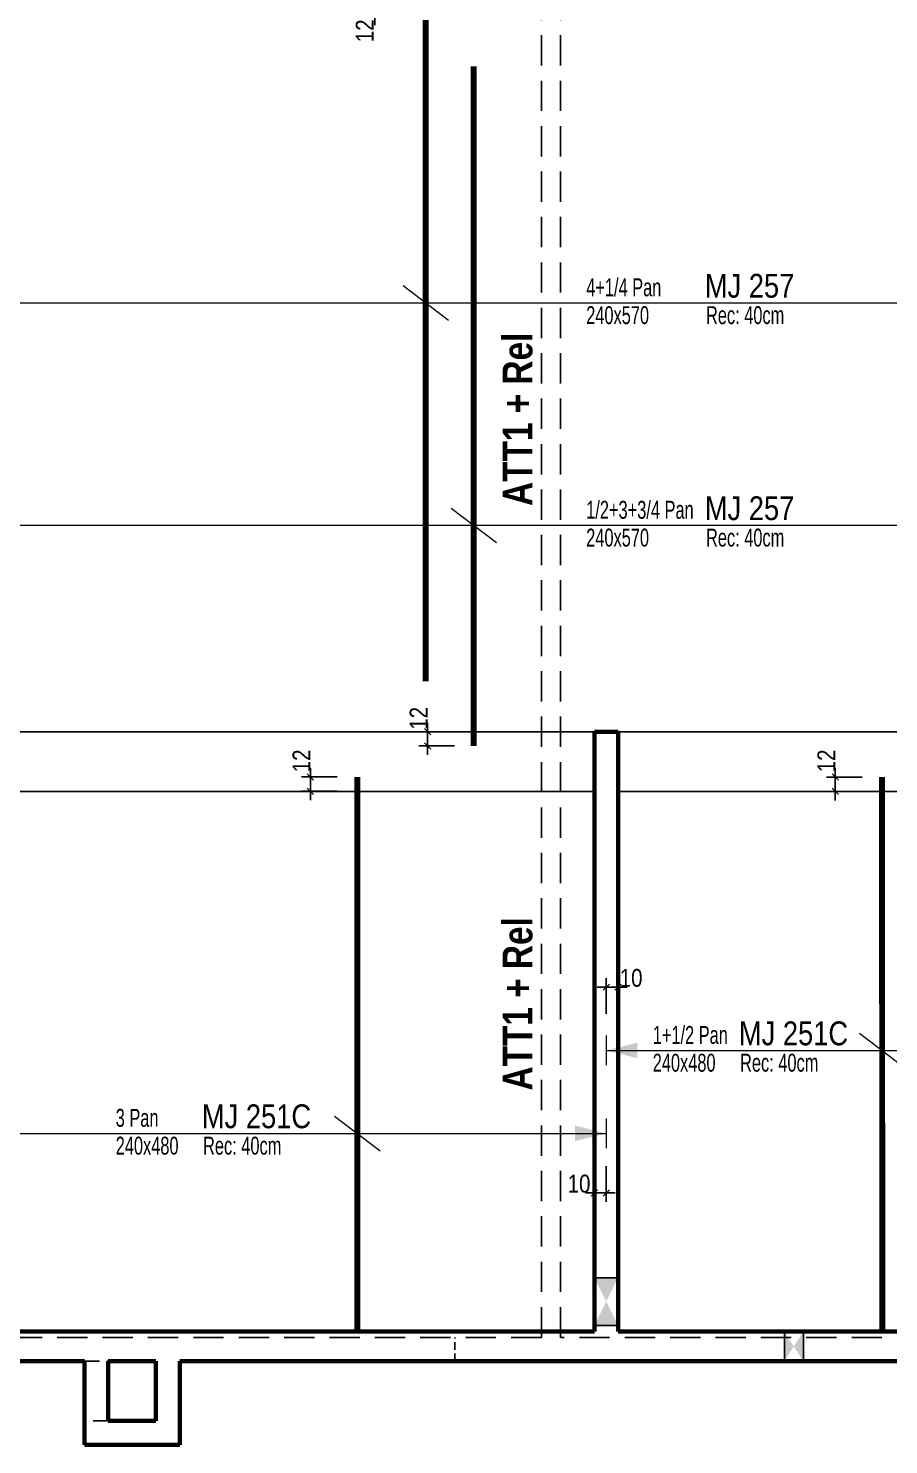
# Model space of a CAD drawing. Header units: millimetres. Extents: x 12045 to 47376, y -21493 to -16931.
# Drawn here: x 16014 to 16737, y -20335 to -19147 of the extents above; entities that cross this region are included whole.
import ezdxf
from ezdxf.enums import TextEntityAlignment as Align

# ---------------------------------------------------------------- set-up
doc = ezdxf.new("R2010")
doc.units = ezdxf.units.MM
doc.linetypes.add('CACHEX2', pattern=[19.05, 12.7, -6.35])
for name, color, linetype in [('01_ARMA_INF', 50, 'Continuous'), ('01_cote_gen', 4, 'Continuous'), ('01_linteaux', 2, 'Continuous'), ('01_murs_sup', 2, 'CACHEX2'), ('01_resv', 32, 'Continuous'), ('01_texte', 230, 'Continuous'), ('AA_COTES', 2, 'Continuous')]:
    doc.layers.add(name, color=color, linetype=linetype)
doc.layers.add('01_murs_coup', color=5, linetype='Continuous', lineweight=60)
doc.styles.add('PATIO', font='ARIALN.TTF')
doc.styles.add('STYLE2', font='ARIALN.TTF')
doc.styles.add('Titre', font='ariblk.ttf')
doc.dimstyles.new('JB50', dxfattribs={"dimscale": 0.1, "dimtxt": 150, "dimasz": 15, "dimexe": 0.1, "dimexo": 0.1, "dimgap": 0.09, "dimtad": 1, "dimdec": 1, "dimdsep": 46, "dimtxsty": 'STYLE2', "dimblk1": 'BOND_G', "dimblk2": 'BOND_D', "dimsah": 1, "dimcen": 1.5, "dimdle": 0.01, "dimse1": 1, "dimse2": 1, "dimclrd": 4, "dimclre": 2, "dimclrt": 6, "dimazin": 2, "dimtfac": 2.333333, "dimtdec": 1, "dimtix": 1, "dimtmove": 2, "dimatfit": 3, "dimldrblk": 'BOND_G', "dimfxl": 1, "dimtolj": 1, "dimtzin": 0, "dimarcsym": 0})

# ---------------------------------------------------------------- blocks, each defined once
blk = doc.blocks.new('BOND_G')
at = {"layer": 'AA_COTES', "color": 0}
for p, q in [((0, -5), (0, 15)), ((5, 0), (-5, 0)), ((1.77, 1.77), (-1.77, -1.77))]:
    blk.add_line(p, q, dxfattribs=at)
blk = doc.blocks.new('BOND_D')
at = {"layer": 'AA_COTES', "color": 0}
for p, q in [((5, 0), (-5, 0)), ((-1.77, -1.77), (1.77, 1.77)), ((0, 5), (0, -15))]:
    blk.add_line(p, q, dxfattribs=at)
blk = doc.blocks.new('*D2533')
at = {"layer": '01_cote_gen', "color": 4, "lineweight": -2, "transparency": 16777216}
blk.add_line((16251.3, -19785.9), (16251.3, -19776.9), dxfattribs=at)
at = {"layer": 'Defpoints', "color": 0, "transparency": 16777216}
for p in [(16251.3, -19775.4), (16290.6, -19775.4), (16290.6, -19787.4)]:
    blk.add_point(p, dxfattribs=at)
at = {"layer": '01_cote_gen', "color": 4, "lineweight": -2, "transparency": 16777216, "xscale": 1.5, "yscale": 1.5, "zscale": 1.5}
for name, p, rotation in [('BOND_D', (16251.3, -19775.4), 90), ('BOND_G', (16251.3, -19787.4), 270)]:
    blk.add_blockref(name, p, dxfattribs=dict(at, rotation=rotation))
at = {"layer": '01_cote_gen', "color": 6, "transparency": 16777216, "insert": (16243.8, -19761.9), "char_height": 15, "attachment_point": 5, "rotation": 90, "style": 'STYLE2'}
blk.add_mtext('\\A1;12', dxfattribs=at)
blk = doc.blocks.new('*D2535')
at = {"layer": '01_cote_gen', "color": 4, "lineweight": -2, "transparency": 16777216}
blk.add_line((16691.9, -19786), (16691.9, -19777), dxfattribs=at)
at = {"layer": 'Defpoints', "color": 0, "transparency": 16777216}
for p in [(16691.9, -19775.5), (16731.1, -19775.5), (16731.1, -19787.5)]:
    blk.add_point(p, dxfattribs=at)
at = {"layer": '01_cote_gen', "color": 4, "lineweight": -2, "transparency": 16777216, "xscale": 1.5, "yscale": 1.5, "zscale": 1.5}
for name, p, rotation in [('BOND_D', (16691.9, -19775.5), 90), ('BOND_G', (16691.9, -19787.5), 270)]:
    blk.add_blockref(name, p, dxfattribs=dict(at, rotation=rotation))
at = {"layer": '01_cote_gen', "color": 6, "transparency": 16777216, "insert": (16684.4, -19761.9), "char_height": 15, "attachment_point": 5, "rotation": 90, "style": 'STYLE2'}
blk.add_mtext('\\A1;12', dxfattribs=at)
blk = doc.blocks.new('*D2542')
at = {"layer": '01_cote_gen', "color": 4, "lineweight": -2, "transparency": 16777216}
blk.add_line((16305.5, -19135.9), (16305.5, -19127), dxfattribs=at)
at = {"layer": 'Defpoints', "color": 0, "transparency": 16777216}
for p in [(16305.5, -19125.5), (16348, -19125.5), (16348, -19137.4)]:
    blk.add_point(p, dxfattribs=at)
at = {"layer": '01_cote_gen', "color": 4, "lineweight": -2, "transparency": 16777216, "xscale": 1.5, "yscale": 1.5, "zscale": 1.5}
for name, p, rotation in [('BOND_D', (16305.5, -19125.5), 90), ('BOND_G', (16305.5, -19137.4), 270)]:
    blk.add_blockref(name, p, dxfattribs=dict(at, rotation=rotation))
at = {"layer": '01_cote_gen', "color": 6, "transparency": 16777216, "insert": (16296.9, -19149.5), "char_height": 15, "attachment_point": 5, "rotation": 90, "style": 'STYLE2'}
blk.add_mtext('\\A1;12', dxfattribs=at)
blk = doc.blocks.new('*D2558')
at = {"layer": '01_cote_gen', "color": 4, "lineweight": -2, "ltscale": 0.1, "transparency": 16777216}
blk.add_line((16349.7, -19747.9), (16349.7, -19738.9), dxfattribs=at)
at = {"layer": 'Defpoints', "color": 0, "ltscale": 0.1, "transparency": 16777216}
for p in [(16349.7, -19737.4), (16388.4, -19737.4), (16388.4, -19749.4)]:
    blk.add_point(p, dxfattribs=at)
at = {"layer": '01_cote_gen', "color": 4, "lineweight": -2, "ltscale": 0.1, "transparency": 16777216, "xscale": 1.5, "yscale": 1.5, "zscale": 1.5}
for name, p, rotation in [('BOND_D', (16349.7, -19737.4), 90), ('BOND_G', (16349.7, -19749.4), 270)]:
    blk.add_blockref(name, p, dxfattribs=dict(at, rotation=rotation))
at = {"layer": '01_cote_gen', "color": 6, "ltscale": 0.1, "transparency": 16777216, "insert": (16342.1, -19726.2), "char_height": 15, "attachment_point": 5, "rotation": 90, "style": 'STYLE2'}
blk.add_mtext('\\A1;12', dxfattribs=at)
blk = doc.blocks.new('*D2569')
at = {"layer": '01_cote_gen', "color": 4, "lineweight": -2, "ltscale": 0.1, "transparency": 16777216}
blk.add_line((16501.1, -19951.7), (16508.1, -19951.7), dxfattribs=at)
at = {"layer": 'Defpoints', "color": 0, "ltscale": 0.1, "transparency": 16777216}
for p in [(16509.6, -19951.7), (16499.6, -19992.3), (16509.6, -19992.3)]:
    blk.add_point(p, dxfattribs=at)
at = {"layer": '01_cote_gen', "color": 4, "lineweight": -2, "ltscale": 0.1, "transparency": 16777216, "xscale": 1.5, "yscale": 1.5, "zscale": 1.5, "rotation": 180}
blk.add_blockref('BOND_G', (16499.6, -19951.7), dxfattribs=at)
at = {"layer": '01_cote_gen', "color": 4, "lineweight": -2, "ltscale": 0.1, "transparency": 16777216, "xscale": 1.5, "yscale": 1.5, "zscale": 1.5}
blk.add_blockref('BOND_D', (16509.6, -19951.7), dxfattribs=at)
at = {"layer": '01_cote_gen', "color": 6, "ltscale": 0.1, "transparency": 16777216, "insert": (16520.5, -19944), "char_height": 15, "attachment_point": 5, "style": 'STYLE2'}
blk.add_mtext('\\A1;10', dxfattribs=at)
blk = doc.blocks.new('*D2572')
at = {"layer": '01_cote_gen', "color": 4, "lineweight": -2, "ltscale": 0.1, "transparency": 16777216}
blk.add_line((16498.1, -20124.3), (16491.1, -20124.3), dxfattribs=at)
at = {"layer": 'Defpoints', "color": 0, "ltscale": 0.1, "transparency": 16777216}
for p in [(16489.6, -20074.3), (16499.6, -20074.3), (16489.6, -20124.3)]:
    blk.add_point(p, dxfattribs=at)
at = {"layer": '01_cote_gen', "color": 4, "lineweight": -2, "ltscale": 0.1, "transparency": 16777216, "xscale": 1.5, "yscale": 1.5, "zscale": 1.5, "rotation": 180}
blk.add_blockref('BOND_D', (16489.6, -20124.3), dxfattribs=at)
at = {"layer": '01_cote_gen', "color": 4, "lineweight": -2, "ltscale": 0.1, "transparency": 16777216, "xscale": 1.5, "yscale": 1.5, "zscale": 1.5}
blk.add_blockref('BOND_G', (16499.6, -20124.3), dxfattribs=at)
at = {"layer": '01_cote_gen', "color": 6, "ltscale": 0.1, "transparency": 16777216, "insert": (16476.8, -20116.6), "char_height": 15, "attachment_point": 5, "style": 'STYLE2'}
blk.add_mtext('\\A1;10', dxfattribs=at)

msp = doc.modelspace()

# ---------------------------------------------------------------- linework, layer by layer
at = {"layer": '01_ARMA_INF', "linetype": 'Continuous', "lineweight": 0, "const_width": 5, "flags": 128}
for points in [[(16347.98, -19125.28), (16348.14, -19695.18)], [(16388.26, -19179.43), (16388.42, -19749.43)], [(16290.56, -19775.45), (16290.72, -20240.45)], [(16731.13, -19775.49), (16731.3, -20240.45)]]:
    msp.add_lwpolyline(points, dxfattribs=at)
at = {"layer": '01_linteaux'}
for p, q in [((15974.63, -19737.46), (16489.63, -19737.46)), ((16509.63, -19737.46), (16769.13, -19737.5)), ((15974.63, -19787.46), (16489.63, -19787.46)), ((16509.62, -19787.46), (16769.12, -19787.5))]:
    msp.add_line(p, q, dxfattribs=at)
at = {"layer": '01_murs_coup'}
for p, q in [((16489.63, -19737.46), (16509.63, -19737.46)), ((16489.63, -19737.46), (16489.63, -20240.45)), ((16489.63, -19737.46), (16509.63, -19737.46)), ((16489.63, -19737.46), (16489.63, -20240.45)), ((16509.63, -19737.46), (16509.63, -20240.45)), ((16509.63, -19737.46), (16509.63, -20240.45)), ((16489.63, -20240.45), (15974.63, -20240.45)), ((16489.63, -20240.45), (15974.63, -20240.45)), ((16769.13, -20240.45), (16509.63, -20240.45)), ((16769.13, -20240.45), (16509.63, -20240.45)), ((16061.66, -20265.45), (15416.63, -20265.45)), ((16061.66, -20265.45), (15416.63, -20265.45)), ((16061.66, -20265.45), (16061.66, -20335.45)), ((16061.66, -20265.45), (16061.66, -20335.45)), ((16061.66, -20265.45), (16061.66, -20335.45)), ((16061.66, -20265.45), (16061.66, -20335.45)), ((16121.66, -20265.45), (16081.66, -20265.45)), ((16121.66, -20265.45), (16081.66, -20265.45)), ((16081.66, -20265.45), (16081.66, -20315.45)), ((16081.66, -20265.45), (16081.66, -20315.45)), ((16121.66, -20265.45), (16081.66, -20265.45)), ((16121.66, -20265.45), (16081.66, -20265.45)), ((16081.66, -20265.45), (16081.66, -20315.45)), ((16081.66, -20265.45), (16081.66, -20315.45)), ((16121.66, -20315.45), (16121.66, -20265.45)), ((16769.13, -20265.45), (16141.66, -20265.45)), ((16769.13, -20265.45), (16141.66, -20265.45)), ((16141.66, -20335.45), (16141.66, -20265.45)), ((16081.66, -20315.45), (16121.66, -20315.45)), ((16081.66, -20315.45), (16121.66, -20315.45)), ((16081.66, -20315.45), (16121.66, -20315.45)), ((16061.66, -20335.45), (16141.66, -20335.45)), ((16061.66, -20335.45), (16141.66, -20335.45)), ((16061.66, -20335.45), (16141.66, -20335.45))]:
    msp.add_line(p, q, dxfattribs=at)
at = {"layer": '01_murs_sup', "ltscale": 2}
for p, q in [((16445.15, -20245.45), (16445.15, -18627.45)), ((16445.15, -20245.45), (16445.15, -18627.45)), ((16461.15, -20245.45), (16461.15, -18627.45)), ((16461.15, -20245.45), (16461.15, -18627.45)), ((16489.63, -19737.45), (16509.63, -19737.45)), ((16489.63, -19737.45), (16509.63, -19737.45)), ((16445.15, -20245.45), (15975.63, -20245.45)), ((16445.15, -20245.45), (15975.63, -20245.45)), ((16769.15, -20245.45), (16461.15, -20245.45)), ((16769.15, -20245.45), (16461.15, -20245.45))]:
    msp.add_line(p, q, dxfattribs=at)
at = {"layer": '01_murs_sup', "ltscale": 0.5}
msp.add_line((16372.39, -20265.45), (16372.39, -20245.45), dxfattribs=at)
msp.add_line((16372.39, -20265.45), (16372.39, -20245.45), dxfattribs=at)
at = {"layer": '01_murs_sup'}
for p, q in [((16061.66, -20265.45), (16081.66, -20265.45)), ((16061.66, -20265.45), (16081.66, -20265.45)), ((16081.66, -20315.45), (16061.66, -20315.45)), ((16081.66, -20315.45), (16061.66, -20315.45))]:
    msp.add_line(p, q, dxfattribs=at)
at = {"layer": '01_resv'}
for p, q in [((16509.63, -20195.41), (16489.63, -20195.41)), ((16489.63, -20195.41), (16489.63, -20235.41)), ((16509.63, -20195.41), (16489.63, -20195.41)), ((16509.63, -20235.41), (16509.63, -20195.41)), ((16509.63, -20235.41), (16489.63, -20235.41)), ((16489.63, -20235.41), (16509.63, -20235.41)), ((16649.1, -20265.51), (16649.1, -20240.45)), ((16649.1, -20240.45), (16665.1, -20240.45)), ((16649.1, -20240.55), (16665.1, -20240.45)), ((16665.1, -20240.45), (16665.1, -20265.41)), ((16665.1, -20265.51), (16649.1, -20265.51))]:
    msp.add_line(p, q, dxfattribs=at)
for points in [[(16489.63, -20195.41), (16509.63, -20195.41), (16509.63, -20235.41), (16489.63, -20235.41)], [(16649.1, -20265.51), (16648.95, -20240.55), (16665.1, -20240.45), (16665.1, -20265.41)]]:
    msp.add_solid(points, dxfattribs=at)
at = {"layer": '01_texte', "linetype": 'Continuous', "lineweight": 0}
for p, q in [((16329.02, -19363.23), (16367.09, -19392.24)), ((15965.63, -19377.73), (16777.63, -19377.73)), ((16369.31, -19549.8), (16407.38, -19578.81)), ((15965.63, -19564.3), (16777.63, -19564.3)), ((16499.64, -19992.29), (16499.64, -20017.25)), ((16712.2, -19990.27), (16750.27, -20019.28)), ((16499.64, -20004.77), (16779.15, -20004.77)), ((16271.63, -20059.83), (16309.7, -20088.84)), ((16499.58, -20061.85), (16499.58, -20086.81)), ((15964.63, -20074.33), (16499.58, -20074.33))]:
    msp.add_line(p, q, dxfattribs=at)
for points in [[(16499.64, -20004.77), (16525.74, -19998.31), (16525.74, -20004.77)], [(16499.64, -20004.77), (16525.74, -20011.23), (16525.74, -20004.77)], [(16499.58, -20074.33), (16473.49, -20067.87), (16473.49, -20074.33)], [(16499.58, -20074.33), (16473.49, -20080.79), (16473.49, -20074.33)]]:
    msp.add_solid(points, dxfattribs=at)

# ---------------------------------------------------------------- texts
at = {"layer": '01_texte', "ltscale": 5, "style": 'PATIO', "width": 0.8}
for s, p in [('4+1/4 Pan', (16482.79, -19372.2)), ('240x570', (16482.79, -19395.53)), ('Rec: 40cm', (16583.35, -19395.53)), ('1/2+3+3/4 Pan', (16482.79, -19558.77)), ('240x570', (16482.79, -19582.1)), ('Rec: 40cm', (16583.35, -19582.1)), ('1+1/2 Pan', (16538.63, -19999.24)), ('240x480', (16538.63, -20022.57)), ('Rec: 40cm', (16611.96, -20022.57)), ('3 Pan', (16087.86, -20068.8)), ('240x480', (16087.86, -20092.13)), ('Rec: 40cm', (16161.19, -20092.13))]:
    msp.add_text(s, height=15, dxfattribs=at).set_placement(p)
at = {"layer": '01_texte', "ltscale": 5, "style": 'PATIO'}
for s, p in [('MJ 257', (16582.35, -19373.4)), ('MJ 257', (16582.35, -19559.97)), ('MJ 251C', (16610.96, -20000.44)), ('MJ 251C', (16160.19, -20070))]:
    msp.add_text(s, height=20, dxfattribs=at).set_placement(p)
at = {"layer": '01_texte', "style": 'Titre', "width": 0.7}
for p in [(16445.15, -19475.38), (16445.15, -19965.68)]:
    msp.add_text('ATT1 + Rel', height=25, rotation=90, dxfattribs=at).set_placement(p, align=Align.BOTTOM_CENTER)

# ---------------------------------------------------------------- dimensions: what is measured, and where the dimension line sits
at = {"layer": '01_cote_gen'}
for base, p1, p2, picture, middle in [((16305.49, -19125.48), (16347.98, -19137.45), (16347.98, -19125.48), '*D2542', (16296.92, -19149.47)), ((16251.34, -19775.45), (16290.56, -19787.45), (16290.56, -19775.45), '*D2533', (16243.8, -19761.89)), ((16691.91, -19775.49), (16731.14, -19787.49), (16731.13, -19775.49), '*D2535', (16684.37, -19761.93))]:
    dim = msp.add_linear_dim(base=base, p1=p1, p2=p2, angle=90, dimstyle='JB50', dxfattribs=at)
    dim.commit()
    dim.dimension.update_dxf_attribs({"geometry": picture, "text_midpoint": middle, "dimtype": 160})
at = {"layer": '01_cote_gen', "ltscale": 0.1}
dim = msp.add_linear_dim(base=(16349.66, -19737.45), p1=(16388.42, -19749.43), p2=(16388.42, -19737.45), angle=90, dimstyle='JB50', dxfattribs=at)
dim.commit()
dim.dimension.update_dxf_attribs({"geometry": '*D2558', "text_midpoint": (16342.12, -19726.16), "dimtype": 160})
for base, p1, p2, picture, middle in [((16509.63, -19951.67), (16499.64, -19992.29), (16509.63, -19992.29), '*D2569', (16520.55, -19944)), ((16489.627, -20124.2826), (16499.5849, -20074.3306), (16489.627, -20074.3306), '*D2572', (16476.8088, -20116.615))]:
    dim = msp.add_linear_dim(base=base, p1=p1, p2=p2, dimstyle='JB50', dxfattribs=at)
    dim.commit()
    dim.dimension.update_dxf_attribs({"geometry": picture, "text_midpoint": middle, "dimtype": 160})

doc.saveas('drawing.dxf')
